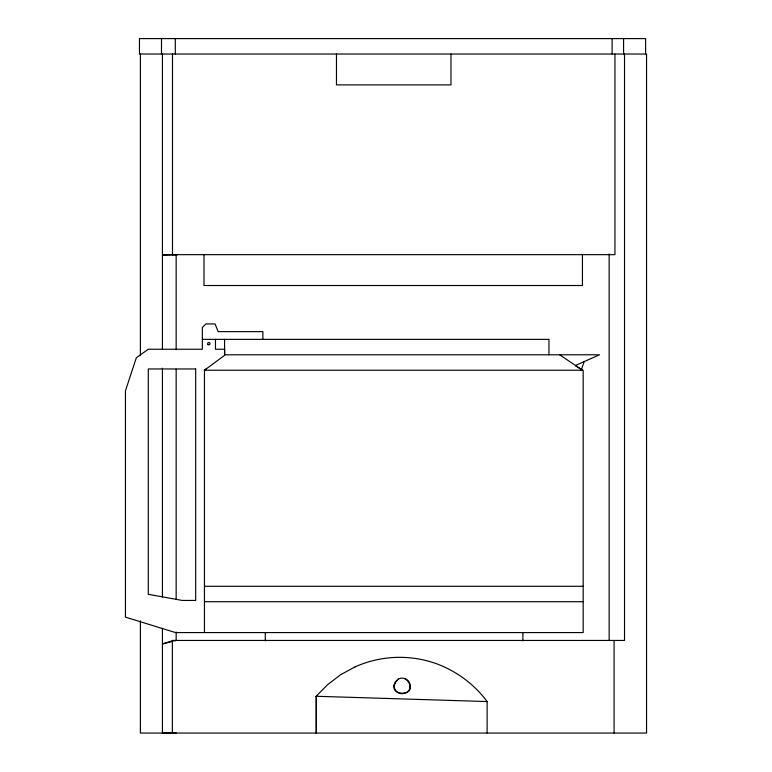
<?xml version="1.0" encoding="UTF-8"?>
<svg xmlns="http://www.w3.org/2000/svg" width="772" height="772" viewBox="0 0 772 772"><rect width="100%" height="100%" fill="white"/><g stroke="black" fill="none" stroke-linecap="round" stroke-linejoin="round"><path stroke-width="1.16" d="M394.174 685.729L395.332 681.888L398.342 679.09A8.193 8.193 0 0 1 406.371 679.283C423.085 698.863 380.461 696.798 398.4 679.08M410.212 686.173C410.241 693.903 398.584 696.662 395.119 689.676A7.662 7.662 0 0 1 394.511 683.712M581.171 370.222L584.279 361.412M262.876 339.362L262.876 331.642L218.158 331.642L215.05 323.931L205.931 323.931L202.351 327.425L202.351 349.243L148.282 349.243L136.345 357.735L125.45 390.786L125.45 617.137L175.505 632.577L204.455 632.577L204.455 370.222L206.288 368.823M204.455 370.222L224.642 355.313L224.642 349.243L215.465 349.243L215.465 339.362M355.081 666.873L340.693 674.689L327.704 684.571L315.931 696.498M486.746 701.729L487.122 701.555C474.104 684.002 455.924 670.675 435.369 663.322A109.315 109.296 63.4 0 0 355.081 666.873M575.594 365.407L599.506 354.792L224.575 354.792L224.575 339.362M173.449 640.451L162.429 643.964L171.577 641.628M173.864 641.04L176.151 640.451L176.151 632.017M162.429 628.312L162.429 733.4L171.992 733.053M162.429 733.4L176.151 733.053M177.714 254.654L162.429 254.992L176.151 254.654L176.151 349.899M172.349 254.654L614.946 254.654L614.946 54.03M202.351 339.362L548.95 339.362L548.95 354.792M204.995 370.222L583.169 370.222L583.169 632.577L204.995 632.577M204.995 586.276L583.169 586.276M204.995 601.706L583.169 601.706M404.499 678.482L408.031 680.624L409.247 682.284A7.662 7.662 0 0 1 409.855 688.248M575.478 365.725L582.561 370.222L559.681 354.792M645.624 54.03L645.624 38.6L139.462 38.6L139.462 54.03L646.55 54.03L646.55 733.053L140.388 733.053L140.388 620.881M624.519 54.03L624.519 640.451L172.349 640.451L172.349 733.053M623.583 38.6L623.583 54.03M614.087 640.451L614.087 733.053M612.128 38.6L612.128 54.03M609.147 253.92L609.147 640.451M582.445 254.654L582.445 285.515L203.991 285.515L203.991 254.654M522.876 632.577L522.876 640.885M487.122 733.053L487.122 701.555L316.414 696.276L316.414 733.053M450.983 54.03L450.983 84.901L336.467 84.901L336.467 54.03M316.105 696.421L316.105 733.053M265.278 632.577L265.278 640.885M176.151 369.19L176.151 599.468M175.312 38.6L175.312 54.03M172.494 54.03L172.494 254.654M162.429 54.03L162.429 348.925M162.429 368.186L162.429 596.997M161.493 38.6L161.493 54.03M140.388 54.03L140.388 355.554M195.683 368.958L148.282 368.958L148.282 594.295L182.269 600.442L195.683 600.442L195.683 368.958M207.986 344.524A1.187 1.187 0 0 0 209.974 344.003A1.187 1.187 0 0 0 208.527 342.546A1.187 1.187 0 0 0 207.986 344.524"/></g></svg>
